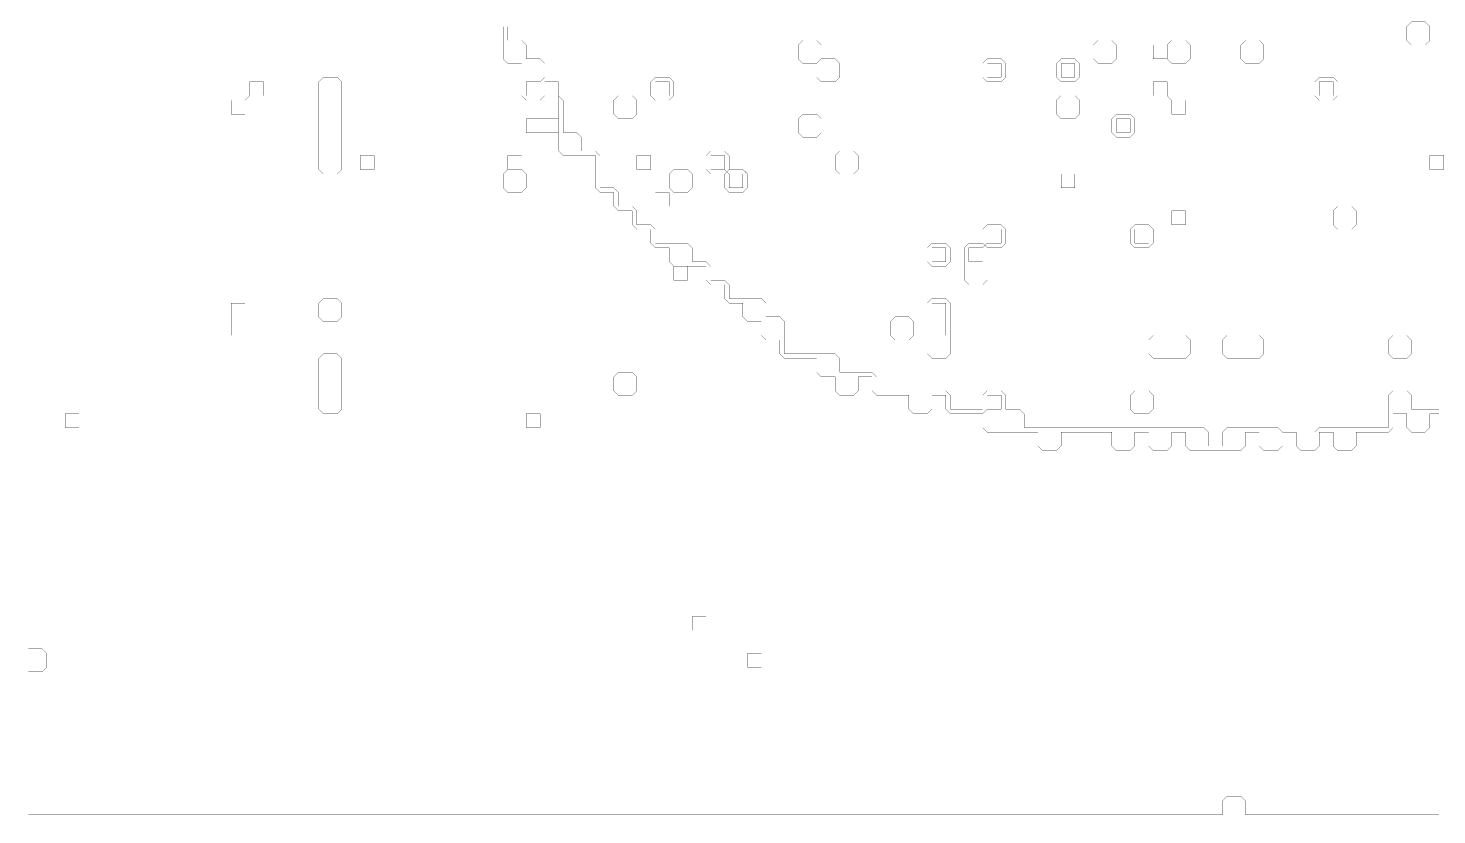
# Model space of a CAD drawing. Header units: metres. Extents: x 0 to 4990, y -4990 to 0.
# Drawn here: x 0 to 2983, y -4990 to -3324 of the extents above; entities that cross this region are included whole.
import ezdxf

# ---------------------------------------------------------------- set-up
doc = ezdxf.new("R2010")
doc.units = ezdxf.units.M
for name, color, linetype in [('conductor', 1, 'Continuous'), ('dielectric', 8, 'Continuous'), ('substrate', 5, 'Continuous')]:
    doc.layers.add(name, color=color, linetype=linetype)

msp = doc.modelspace()

# ---------------------------------------------------------------- linework, layer by layer
at = {"layer": 'conductor', "const_width": 0.5}
for points in [[(2919.921875, -3320.3125), (2929.6875, -3310.546875), (2939.453125, -3310.546875), (2949.21875, -3310.546875), (2958.984375, -3310.546875), (2968.75, -3320.3125), (2968.75, -3330.078125), (2968.75, -3339.84375), (2968.75, -3349.609375), (2958.984375, -3359.375), (2949.21875, -3359.375), (2939.453125, -3359.375), (2929.6875, -3359.375), (2919.921875, -3349.609375), (2919.921875, -3339.84375), (2919.921875, -3330.078125)], [(1630.859375, -3359.375), (1640.625, -3349.609375), (1650.390625, -3349.609375), (1660.15625, -3349.609375), (1669.921875, -3349.609375), (1679.6875, -3359.375), (1679.6875, -3369.140625), (1679.6875, -3378.90625), (1679.6875, -3388.671875), (1669.921875, -3398.4375), (1660.15625, -3398.4375), (1650.390625, -3398.4375), (1640.625, -3398.4375), (1630.859375, -3388.671875), (1630.859375, -3378.90625), (1630.859375, -3369.140625)], [(2255.859375, -3359.375), (2265.625, -3349.609375), (2275.390625, -3349.609375), (2285.15625, -3349.609375), (2294.921875, -3349.609375), (2304.6875, -3359.375), (2304.6875, -3369.140625), (2304.6875, -3378.90625), (2304.6875, -3388.671875), (2294.921875, -3398.4375), (2285.15625, -3398.4375), (2275.390625, -3398.4375), (2265.625, -3398.4375), (2255.859375, -3388.671875), (2255.859375, -3378.90625), (2255.859375, -3369.140625)], [(2412.109375, -3359.375), (2421.875, -3349.609375), (2431.640625, -3349.609375), (2441.40625, -3349.609375), (2451.171875, -3349.609375), (2460.9375, -3359.375), (2460.9375, -3369.140625), (2460.9375, -3378.90625), (2460.9375, -3388.671875), (2451.171875, -3398.4375), (2441.40625, -3398.4375), (2431.640625, -3398.4375), (2421.875, -3398.4375), (2412.109375, -3388.671875), (2412.109375, -3378.90625), (2412.109375, -3369.140625)], [(2568.359375, -3359.375), (2578.125, -3349.609375), (2587.890625, -3349.609375), (2597.65625, -3349.609375), (2607.421875, -3349.609375), (2617.1875, -3359.375), (2617.1875, -3369.140625), (2617.1875, -3378.90625), (2617.1875, -3388.671875), (2607.421875, -3398.4375), (2597.65625, -3398.4375), (2587.890625, -3398.4375), (2578.125, -3398.4375), (2568.359375, -3388.671875), (2568.359375, -3378.90625), (2568.359375, -3369.140625)], [(1669.921875, -3398.4375), (1679.6875, -3388.671875), (1689.453125, -3388.671875), (1699.21875, -3388.671875), (1708.984375, -3388.671875), (1718.75, -3398.4375), (1718.75, -3408.203125), (1718.75, -3417.96875), (1718.75, -3427.734375), (1708.984375, -3437.5), (1699.21875, -3437.5), (1689.453125, -3437.5), (1679.6875, -3437.5), (1669.921875, -3427.734375), (1669.921875, -3417.96875), (1669.921875, -3408.203125)], [(2021.484375, -3398.4375), (2031.25, -3388.671875), (2041.015625, -3388.671875), (2050.78125, -3388.671875), (2060.546875, -3388.671875), (2070.3125, -3398.4375), (2070.3125, -3408.203125), (2070.3125, -3417.96875), (2070.3125, -3427.734375), (2060.546875, -3437.5), (2050.78125, -3437.5), (2041.015625, -3437.5), (2031.25, -3437.5), (2021.484375, -3427.734375), (2021.484375, -3417.96875), (2021.484375, -3408.203125)], [(2177.734375, -3398.4375), (2187.5, -3388.671875), (2197.265625, -3388.671875), (2207.03125, -3388.671875), (2216.796875, -3388.671875), (2226.5625, -3398.4375), (2226.5625, -3408.203125), (2226.5625, -3417.96875), (2226.5625, -3427.734375), (2216.796875, -3437.5), (2207.03125, -3437.5), (2197.265625, -3437.5), (2187.5, -3437.5), (2177.734375, -3427.734375), (2177.734375, -3417.96875), (2177.734375, -3408.203125)], [(1318.359375, -3437.5), (1328.125, -3427.734375), (1337.890625, -3427.734375), (1347.65625, -3427.734375), (1357.421875, -3427.734375), (1367.1875, -3437.5), (1367.1875, -3447.265625), (1367.1875, -3457.03125), (1367.1875, -3466.796875), (1357.421875, -3476.5625), (1347.65625, -3476.5625), (1337.890625, -3476.5625), (1328.125, -3476.5625), (1318.359375, -3466.796875), (1318.359375, -3457.03125), (1318.359375, -3447.265625)], [(2724.609375, -3437.5), (2734.375, -3427.734375), (2744.140625, -3427.734375), (2753.90625, -3427.734375), (2763.671875, -3427.734375), (2773.4375, -3437.5), (2773.4375, -3447.265625), (2773.4375, -3457.03125), (2773.4375, -3466.796875), (2763.671875, -3476.5625), (2753.90625, -3476.5625), (2744.140625, -3476.5625), (2734.375, -3476.5625), (2724.609375, -3466.796875), (2724.609375, -3457.03125), (2724.609375, -3447.265625)], [(1240.234375, -3476.5625), (1250, -3466.796875), (1259.765625, -3466.796875), (1269.53125, -3466.796875), (1279.296875, -3466.796875), (1289.0625, -3476.5625), (1289.0625, -3486.328125), (1289.0625, -3496.09375), (1289.0625, -3505.859375), (1279.296875, -3515.625), (1269.53125, -3515.625), (1259.765625, -3515.625), (1250, -3515.625), (1240.234375, -3505.859375), (1240.234375, -3496.09375), (1240.234375, -3486.328125)], [(2177.734375, -3476.5625), (2187.5, -3466.796875), (2197.265625, -3466.796875), (2207.03125, -3466.796875), (2216.796875, -3466.796875), (2226.5625, -3476.5625), (2226.5625, -3486.328125), (2226.5625, -3496.09375), (2226.5625, -3505.859375), (2216.796875, -3515.625), (2207.03125, -3515.625), (2197.265625, -3515.625), (2187.5, -3515.625), (2177.734375, -3505.859375), (2177.734375, -3496.09375), (2177.734375, -3486.328125)], [(1630.859375, -3515.625), (1640.625, -3505.859375), (1650.390625, -3505.859375), (1660.15625, -3505.859375), (1669.921875, -3505.859375), (1679.6875, -3515.625), (1679.6875, -3525.390625), (1679.6875, -3535.15625), (1679.6875, -3544.921875), (1669.921875, -3554.6875), (1660.15625, -3554.6875), (1650.390625, -3554.6875), (1640.625, -3554.6875), (1630.859375, -3544.921875), (1630.859375, -3535.15625), (1630.859375, -3525.390625)], [(2294.921875, -3515.625), (2304.6875, -3505.859375), (2314.453125, -3505.859375), (2324.21875, -3505.859375), (2333.984375, -3505.859375), (2343.75, -3515.625), (2343.75, -3525.390625), (2343.75, -3535.15625), (2343.75, -3544.921875), (2333.984375, -3554.6875), (2324.21875, -3554.6875), (2314.453125, -3554.6875), (2304.6875, -3554.6875), (2294.921875, -3544.921875), (2294.921875, -3535.15625), (2294.921875, -3525.390625)], [(1435.546875, -3593.75), (1445.3125, -3583.984375), (1455.078125, -3583.984375), (1464.84375, -3583.984375), (1474.609375, -3583.984375), (1484.375, -3593.75), (1484.375, -3603.515625), (1484.375, -3613.28125), (1484.375, -3623.046875), (1474.609375, -3632.8125), (1464.84375, -3632.8125), (1455.078125, -3632.8125), (1445.3125, -3632.8125), (1435.546875, -3623.046875), (1435.546875, -3613.28125), (1435.546875, -3603.515625)], [(1708.984375, -3593.75), (1718.75, -3583.984375), (1728.515625, -3583.984375), (1738.28125, -3583.984375), (1748.046875, -3583.984375), (1757.8125, -3593.75), (1757.8125, -3603.515625), (1757.8125, -3613.28125), (1757.8125, -3623.046875), (1748.046875, -3632.8125), (1738.28125, -3632.8125), (1728.515625, -3632.8125), (1718.75, -3632.8125), (1708.984375, -3623.046875), (1708.984375, -3613.28125), (1708.984375, -3603.515625)], [(1357.421875, -3632.8125), (1367.1875, -3623.046875), (1376.953125, -3623.046875), (1386.71875, -3623.046875), (1396.484375, -3623.046875), (1406.25, -3632.8125), (1406.25, -3642.578125), (1406.25, -3652.34375), (1406.25, -3662.109375), (1396.484375, -3671.875), (1386.71875, -3671.875), (1376.953125, -3671.875), (1367.1875, -3671.875), (1357.421875, -3662.109375), (1357.421875, -3652.34375), (1357.421875, -3642.578125)], [(1474.609375, -3632.8125), (1484.375, -3623.046875), (1494.140625, -3623.046875), (1503.90625, -3623.046875), (1513.671875, -3623.046875), (1523.4375, -3632.8125), (1523.4375, -3642.578125), (1523.4375, -3652.34375), (1523.4375, -3662.109375), (1513.671875, -3671.875), (1503.90625, -3671.875), (1494.140625, -3671.875), (1484.375, -3671.875), (1474.609375, -3662.109375), (1474.609375, -3652.34375), (1474.609375, -3642.578125)], [(2763.671875, -3710.9375), (2773.4375, -3701.171875), (2783.203125, -3701.171875), (2792.96875, -3701.171875), (2802.734375, -3701.171875), (2812.5, -3710.9375), (2812.5, -3720.703125), (2812.5, -3730.46875), (2812.5, -3740.234375), (2802.734375, -3750), (2792.96875, -3750), (2783.203125, -3750), (2773.4375, -3750), (2763.671875, -3740.234375), (2763.671875, -3730.46875), (2763.671875, -3720.703125)], [(2021.484375, -3750), (2031.25, -3740.234375), (2041.015625, -3740.234375), (2050.78125, -3740.234375), (2060.546875, -3740.234375), (2070.3125, -3750), (2070.3125, -3759.765625), (2070.3125, -3769.53125), (2070.3125, -3779.296875), (2060.546875, -3789.0625), (2050.78125, -3789.0625), (2041.015625, -3789.0625), (2031.25, -3789.0625), (2021.484375, -3779.296875), (2021.484375, -3769.53125), (2021.484375, -3759.765625)], [(2333.984375, -3750), (2343.75, -3740.234375), (2353.515625, -3740.234375), (2363.28125, -3740.234375), (2373.046875, -3740.234375), (2382.8125, -3750), (2382.8125, -3759.765625), (2382.8125, -3769.53125), (2382.8125, -3779.296875), (2373.046875, -3789.0625), (2363.28125, -3789.0625), (2353.515625, -3789.0625), (2343.75, -3789.0625), (2333.984375, -3779.296875), (2333.984375, -3769.53125), (2333.984375, -3759.765625)], [(1904.296875, -3789.0625), (1914.0625, -3779.296875), (1923.828125, -3779.296875), (1933.59375, -3779.296875), (1943.359375, -3779.296875), (1953.125, -3789.0625), (1953.125, -3798.828125), (1953.125, -3808.59375), (1953.125, -3818.359375), (1943.359375, -3828.125), (1933.59375, -3828.125), (1923.828125, -3828.125), (1914.0625, -3828.125), (1904.296875, -3818.359375), (1904.296875, -3808.59375), (1904.296875, -3798.828125)], [(1982.421875, -3789.0625), (1992.1875, -3779.296875), (2001.953125, -3779.296875), (2011.71875, -3779.296875), (2021.484375, -3779.296875), (2031.25, -3789.0625), (2031.25, -3798.828125), (2031.25, -3808.59375), (2031.25, -3818.359375), (2031.25, -3828.125), (2031.25, -3837.890625), (2031.25, -3847.65625), (2031.25, -3857.421875), (2021.484375, -3867.1875), (2011.71875, -3867.1875), (2001.953125, -3867.1875), (1992.1875, -3867.1875), (1982.421875, -3857.421875), (1982.421875, -3847.65625), (1982.421875, -3837.890625), (1982.421875, -3828.125), (1982.421875, -3818.359375), (1982.421875, -3808.59375), (1982.421875, -3798.828125)], [(1904.296875, -3906.25), (1914.0625, -3896.484375), (1923.828125, -3896.484375), (1933.59375, -3896.484375), (1943.359375, -3896.484375), (1953.125, -3906.25), (1953.125, -3916.015625), (1953.125, -3925.78125), (1953.125, -3935.546875), (1953.125, -3945.3125), (1953.125, -3955.078125), (1953.125, -3964.84375), (1953.125, -3974.609375), (1953.125, -3984.375), (1953.125, -3994.140625), (1953.125, -4003.90625), (1953.125, -4013.671875), (1943.359375, -4023.4375), (1933.59375, -4023.4375), (1923.828125, -4023.4375), (1914.0625, -4023.4375), (1904.296875, -4013.671875), (1904.296875, -4003.90625), (1904.296875, -3994.140625), (1904.296875, -3984.375), (1904.296875, -3974.609375), (1904.296875, -3964.84375), (1904.296875, -3955.078125), (1904.296875, -3945.3125), (1904.296875, -3935.546875), (1904.296875, -3925.78125), (1904.296875, -3916.015625)], [(1826.171875, -3945.3125), (1835.9375, -3935.546875), (1845.703125, -3935.546875), (1855.46875, -3935.546875), (1865.234375, -3935.546875), (1875, -3945.3125), (1875, -3955.078125), (1875, -3964.84375), (1875, -3974.609375), (1865.234375, -3984.375), (1855.46875, -3984.375), (1845.703125, -3984.375), (1835.9375, -3984.375), (1826.171875, -3974.609375), (1826.171875, -3964.84375), (1826.171875, -3955.078125)], [(2373.046875, -3984.375), (2382.8125, -3974.609375), (2392.578125, -3974.609375), (2402.34375, -3974.609375), (2412.109375, -3974.609375), (2421.875, -3974.609375), (2431.640625, -3974.609375), (2441.40625, -3974.609375), (2451.171875, -3974.609375), (2460.9375, -3984.375), (2460.9375, -3994.140625), (2460.9375, -4003.90625), (2460.9375, -4013.671875), (2451.171875, -4023.4375), (2441.40625, -4023.4375), (2431.640625, -4023.4375), (2421.875, -4023.4375), (2412.109375, -4023.4375), (2402.34375, -4023.4375), (2392.578125, -4023.4375), (2382.8125, -4023.4375), (2373.046875, -4013.671875), (2373.046875, -4003.90625), (2373.046875, -3994.140625)], [(2529.296875, -3984.375), (2539.0625, -3974.609375), (2548.828125, -3974.609375), (2558.59375, -3974.609375), (2568.359375, -3974.609375), (2578.125, -3974.609375), (2587.890625, -3974.609375), (2597.65625, -3974.609375), (2607.421875, -3974.609375), (2617.1875, -3984.375), (2617.1875, -3994.140625), (2617.1875, -4003.90625), (2617.1875, -4013.671875), (2607.421875, -4023.4375), (2597.65625, -4023.4375), (2587.890625, -4023.4375), (2578.125, -4023.4375), (2568.359375, -4023.4375), (2558.59375, -4023.4375), (2548.828125, -4023.4375), (2539.0625, -4023.4375), (2529.296875, -4013.671875), (2529.296875, -4003.90625), (2529.296875, -3994.140625)], [(2880.859375, -3984.375), (2890.625, -3974.609375), (2900.390625, -3974.609375), (2910.15625, -3974.609375), (2919.921875, -3974.609375), (2929.6875, -3984.375), (2929.6875, -3994.140625), (2929.6875, -4003.90625), (2929.6875, -4013.671875), (2919.921875, -4023.4375), (2910.15625, -4023.4375), (2900.390625, -4023.4375), (2890.625, -4023.4375), (2880.859375, -4013.671875), (2880.859375, -4003.90625), (2880.859375, -3994.140625)], [(2333.984375, -4101.5625), (2343.75, -4091.796875), (2353.515625, -4091.796875), (2363.28125, -4091.796875), (2373.046875, -4091.796875), (2382.8125, -4101.5625), (2382.8125, -4111.328125), (2382.8125, -4121.09375), (2382.8125, -4130.859375), (2373.046875, -4140.625), (2363.28125, -4140.625), (2353.515625, -4140.625), (2343.75, -4140.625), (2333.984375, -4130.859375), (2333.984375, -4121.09375), (2333.984375, -4111.328125)]]:
    msp.add_lwpolyline(points, close=True, dxfattribs=at)
msp.add_lwpolyline([(1015.625, -3320.3125), (1015.625, -3330.078125), (1015.625, -3339.84375), (1015.625, -3349.609375), (1025.390625, -3349.609375), (1035.15625, -3349.609375), (1044.921875, -3349.609375), (1054.6875, -3359.375), (1054.6875, -3369.140625), (1054.6875, -3378.90625), (1054.6875, -3388.671875), (1064.453125, -3388.671875), (1074.21875, -3388.671875), (1083.984375, -3388.671875), (1093.75, -3398.4375), (1093.75, -3408.203125), (1093.75, -3417.96875), (1093.75, -3427.734375), (1083.984375, -3437.5), (1074.21875, -3437.5), (1064.453125, -3437.5), (1054.6875, -3437.5), (1054.6875, -3447.265625), (1054.6875, -3457.03125), (1054.6875, -3466.796875), (1064.453125, -3466.796875), (1074.21875, -3466.796875), (1083.984375, -3466.796875), (1093.75, -3466.796875), (1103.515625, -3466.796875), (1113.28125, -3466.796875), (1123.046875, -3466.796875), (1132.8125, -3476.5625), (1132.8125, -3486.328125), (1132.8125, -3496.09375), (1132.8125, -3505.859375), (1132.8125, -3515.625), (1132.8125, -3525.390625), (1132.8125, -3535.15625), (1132.8125, -3544.921875), (1142.578125, -3544.921875), (1152.34375, -3544.921875), (1162.109375, -3544.921875), (1171.875, -3554.6875), (1171.875, -3564.453125), (1171.875, -3574.21875), (1171.875, -3583.984375), (1181.640625, -3583.984375), (1191.40625, -3583.984375), (1201.171875, -3583.984375), (1210.9375, -3593.75), (1210.9375, -3603.515625), (1210.9375, -3613.28125), (1210.9375, -3623.046875), (1210.9375, -3632.8125), (1210.9375, -3642.578125), (1210.9375, -3652.34375), (1210.9375, -3662.109375), (1220.703125, -3662.109375), (1230.46875, -3662.109375), (1240.234375, -3662.109375), (1250, -3671.875), (1250, -3681.640625), (1250, -3691.40625), (1250, -3701.171875), (1259.765625, -3701.171875), (1269.53125, -3701.171875), (1279.296875, -3701.171875), (1289.0625, -3710.9375), (1289.0625, -3720.703125), (1289.0625, -3730.46875), (1289.0625, -3740.234375), (1298.828125, -3740.234375), (1308.59375, -3740.234375), (1318.359375, -3740.234375), (1328.125, -3750), (1328.125, -3759.765625), (1328.125, -3769.53125), (1328.125, -3779.296875), (1337.890625, -3779.296875), (1347.65625, -3779.296875), (1357.421875, -3779.296875), (1367.1875, -3779.296875), (1376.953125, -3779.296875), (1386.71875, -3779.296875), (1396.484375, -3779.296875), (1406.25, -3789.0625), (1406.25, -3798.828125), (1406.25, -3808.59375), (1406.25, -3818.359375), (1416.015625, -3818.359375), (1425.78125, -3818.359375), (1435.546875, -3818.359375), (1445.3125, -3828.125), (1445.3125, -3837.890625), (1445.3125, -3847.65625), (1445.3125, -3857.421875), (1455.078125, -3857.421875), (1464.84375, -3857.421875), (1474.609375, -3857.421875), (1484.375, -3867.1875), (1484.375, -3876.953125), (1484.375, -3886.71875), (1484.375, -3896.484375), (1494.140625, -3896.484375), (1503.90625, -3896.484375), (1513.671875, -3896.484375), (1523.4375, -3896.484375), (1533.203125, -3896.484375), (1542.96875, -3896.484375), (1552.734375, -3896.484375), (1562.5, -3906.25), (1562.5, -3916.015625), (1562.5, -3925.78125), (1562.5, -3935.546875), (1572.265625, -3935.546875), (1582.03125, -3935.546875), (1591.796875, -3935.546875), (1601.5625, -3945.3125), (1601.5625, -3955.078125), (1601.5625, -3964.84375), (1601.5625, -3974.609375), (1601.5625, -3984.375), (1601.5625, -3994.140625), (1601.5625, -4003.90625), (1601.5625, -4013.671875), (1611.328125, -4013.671875), (1621.09375, -4013.671875), (1630.859375, -4013.671875), (1640.625, -4013.671875), (1650.390625, -4013.671875), (1660.15625, -4013.671875), (1669.921875, -4013.671875), (1679.6875, -4013.671875), (1689.453125, -4013.671875), (1699.21875, -4013.671875), (1708.984375, -4013.671875), (1718.75, -4023.4375), (1718.75, -4033.203125), (1718.75, -4042.96875), (1718.75, -4052.734375), (1728.515625, -4052.734375), (1738.28125, -4052.734375), (1748.046875, -4052.734375), (1757.8125, -4052.734375), (1767.578125, -4052.734375), (1777.34375, -4052.734375), (1787.109375, -4052.734375), (1796.875, -4062.5), (1796.875, -4072.265625), (1796.875, -4082.03125), (1796.875, -4091.796875), (1806.640625, -4091.796875), (1816.40625, -4091.796875), (1826.171875, -4091.796875), (1835.9375, -4091.796875), (1845.703125, -4091.796875), (1855.46875, -4091.796875), (1865.234375, -4091.796875), (1875, -4091.796875), (1884.765625, -4091.796875), (1894.53125, -4091.796875), (1904.296875, -4091.796875), (1914.0625, -4091.796875), (1923.828125, -4091.796875), (1933.59375, -4091.796875), (1943.359375, -4091.796875), (1953.125, -4101.5625), (1953.125, -4111.328125), (1953.125, -4121.09375), (1953.125, -4130.859375), (1962.890625, -4130.859375), (1972.65625, -4130.859375), (1982.421875, -4130.859375), (1992.1875, -4130.859375), (2001.953125, -4130.859375), (2011.71875, -4130.859375), (2021.484375, -4130.859375), (2021.484375, -4121.09375), (2021.484375, -4111.328125), (2021.484375, -4101.5625), (2031.25, -4091.796875), (2041.015625, -4091.796875), (2050.78125, -4091.796875), (2060.546875, -4091.796875), (2070.3125, -4101.5625), (2070.3125, -4111.328125), (2070.3125, -4121.09375), (2070.3125, -4130.859375), (2080.078125, -4130.859375), (2089.84375, -4130.859375), (2099.609375, -4130.859375), (2109.375, -4140.625), (2109.375, -4150.390625), (2109.375, -4160.15625), (2109.375, -4169.921875), (2119.140625, -4169.921875), (2128.90625, -4169.921875), (2138.671875, -4169.921875), (2148.4375, -4169.921875), (2158.203125, -4169.921875), (2167.96875, -4169.921875), (2177.734375, -4169.921875), (2187.5, -4169.921875), (2197.265625, -4169.921875), (2207.03125, -4169.921875), (2216.796875, -4169.921875), (2226.5625, -4169.921875), (2236.328125, -4169.921875), (2246.09375, -4169.921875), (2255.859375, -4169.921875), (2265.625, -4169.921875), (2275.390625, -4169.921875), (2285.15625, -4169.921875), (2294.921875, -4169.921875), (2304.6875, -4169.921875), (2314.453125, -4169.921875), (2324.21875, -4169.921875), (2333.984375, -4169.921875), (2343.75, -4169.921875), (2353.515625, -4169.921875), (2363.28125, -4169.921875), (2373.046875, -4169.921875), (2382.8125, -4169.921875), (2392.578125, -4169.921875), (2402.34375, -4169.921875), (2412.109375, -4169.921875), (2421.875, -4169.921875), (2431.640625, -4169.921875), (2441.40625, -4169.921875), (2451.171875, -4169.921875), (2460.9375, -4169.921875), (2470.703125, -4169.921875), (2480.46875, -4169.921875), (2490.234375, -4169.921875), (2500, -4179.6875), (2500, -4189.453125), (2500, -4199.21875), (2500, -4208.984375), (2509.765625, -4208.984375), (2519.53125, -4208.984375), (2529.296875, -4208.984375), (2529.296875, -4199.21875), (2529.296875, -4189.453125), (2529.296875, -4179.6875), (2539.0625, -4169.921875), (2548.828125, -4169.921875), (2558.59375, -4169.921875), (2568.359375, -4169.921875), (2578.125, -4169.921875), (2587.890625, -4169.921875), (2597.65625, -4169.921875), (2607.421875, -4169.921875), (2617.1875, -4169.921875), (2626.953125, -4169.921875), (2636.71875, -4169.921875), (2646.484375, -4169.921875), (2656.25, -4179.6875), (2656.25, -4189.453125), (2656.25, -4199.21875), (2656.25, -4208.984375), (2666.015625, -4208.984375), (2675.78125, -4208.984375), (2685.546875, -4208.984375), (2695.3125, -4208.984375), (2705.078125, -4208.984375), (2714.84375, -4208.984375), (2724.609375, -4208.984375), (2724.609375, -4199.21875), (2724.609375, -4189.453125), (2724.609375, -4179.6875), (2734.375, -4169.921875), (2744.140625, -4169.921875), (2753.90625, -4169.921875), (2763.671875, -4169.921875), (2773.4375, -4169.921875), (2783.203125, -4169.921875), (2792.96875, -4169.921875), (2802.734375, -4169.921875), (2812.5, -4169.921875), (2822.265625, -4169.921875), (2832.03125, -4169.921875), (2841.796875, -4169.921875), (2851.5625, -4169.921875), (2861.328125, -4169.921875), (2871.09375, -4169.921875), (2880.859375, -4169.921875), (2880.859375, -4160.15625), (2880.859375, -4150.390625), (2880.859375, -4140.625), (2880.859375, -4130.859375), (2880.859375, -4121.09375), (2880.859375, -4111.328125), (2880.859375, -4101.5625), (2890.625, -4091.796875), (2900.390625, -4091.796875), (2910.15625, -4091.796875), (2919.921875, -4091.796875), (2929.6875, -4101.5625), (2929.6875, -4111.328125), (2929.6875, -4121.09375), (2929.6875, -4130.859375), (2939.453125, -4130.859375), (2949.21875, -4130.859375), (2958.984375, -4130.859375), (2968.75, -4130.859375), (2978.515625, -4130.859375), (2988.28125, -4130.859375)], dxfattribs=at)
at = {"layer": 'dielectric', "const_width": 0.5}
for points in [[(468.75, -3437.5), (468.75, -3447.265625), (468.75, -3457.03125), (468.75, -3466.796875), (458.984375, -3476.5625), (449.21875, -3476.5625), (439.453125, -3476.5625), (429.6875, -3476.5625), (429.6875, -3486.328125), (429.6875, -3496.09375), (429.6875, -3505.859375), (439.453125, -3505.859375), (449.21875, -3505.859375), (458.984375, -3505.859375), (458.984375, -3496.09375), (458.984375, -3486.328125), (458.984375, -3476.5625), (468.75, -3466.796875), (478.515625, -3466.796875), (488.28125, -3466.796875), (498.046875, -3466.796875), (498.046875, -3457.03125), (498.046875, -3447.265625), (498.046875, -3437.5), (488.28125, -3437.5), (478.515625, -3437.5)], [(1054.6875, -3515.625), (1054.6875, -3525.390625), (1054.6875, -3535.15625), (1054.6875, -3544.921875), (1064.453125, -3544.921875), (1074.21875, -3544.921875), (1083.984375, -3544.921875), (1093.75, -3544.921875), (1103.515625, -3544.921875), (1113.28125, -3544.921875), (1123.046875, -3544.921875), (1123.046875, -3535.15625), (1123.046875, -3525.390625), (1123.046875, -3515.625), (1113.28125, -3515.625), (1103.515625, -3515.625), (1093.75, -3515.625), (1083.984375, -3515.625), (1074.21875, -3515.625), (1064.453125, -3515.625)], [(703.125, -3593.75), (703.125, -3603.515625), (703.125, -3613.28125), (703.125, -3623.046875), (712.890625, -3623.046875), (722.65625, -3623.046875), (732.421875, -3623.046875), (732.421875, -3613.28125), (732.421875, -3603.515625), (732.421875, -3593.75), (722.65625, -3593.75), (712.890625, -3593.75)], [(1015.625, -3593.75), (1015.625, -3603.515625), (1015.625, -3613.28125), (1015.625, -3623.046875), (1025.390625, -3623.046875), (1035.15625, -3623.046875), (1044.921875, -3623.046875), (1044.921875, -3613.28125), (1044.921875, -3603.515625), (1044.921875, -3593.75), (1035.15625, -3593.75), (1025.390625, -3593.75)], [(1210.9375, -3671.875), (1210.9375, -3681.640625), (1210.9375, -3691.40625), (1210.9375, -3701.171875), (1220.703125, -3701.171875), (1230.46875, -3701.171875), (1240.234375, -3701.171875), (1240.234375, -3691.40625), (1240.234375, -3681.640625), (1240.234375, -3671.875), (1230.46875, -3671.875), (1220.703125, -3671.875)], [(1367.1875, -3828.125), (1367.1875, -3837.890625), (1367.1875, -3847.65625), (1367.1875, -3857.421875), (1376.953125, -3857.421875), (1386.71875, -3857.421875), (1396.484375, -3857.421875), (1396.484375, -3847.65625), (1396.484375, -3837.890625), (1396.484375, -3828.125), (1386.71875, -3828.125), (1376.953125, -3828.125)], [(429.6875, -3906.25), (429.6875, -3916.015625), (429.6875, -3925.78125), (429.6875, -3935.546875), (429.6875, -3945.3125), (429.6875, -3955.078125), (429.6875, -3964.84375), (429.6875, -3974.609375), (439.453125, -3974.609375), (449.21875, -3974.609375), (458.984375, -3974.609375), (458.984375, -3964.84375), (458.984375, -3955.078125), (458.984375, -3945.3125), (458.984375, -3935.546875), (458.984375, -3925.78125), (458.984375, -3916.015625), (458.984375, -3906.25), (449.21875, -3906.25), (439.453125, -3906.25)], [(78.125, -4140.625), (78.125, -4150.390625), (78.125, -4160.15625), (78.125, -4169.921875), (87.890625, -4169.921875), (97.65625, -4169.921875), (107.421875, -4169.921875), (107.421875, -4160.15625), (107.421875, -4150.390625), (107.421875, -4140.625), (97.65625, -4140.625), (87.890625, -4140.625)], [(1054.6875, -4140.625), (1054.6875, -4150.390625), (1054.6875, -4160.15625), (1054.6875, -4169.921875), (1064.453125, -4169.921875), (1074.21875, -4169.921875), (1083.984375, -4169.921875), (1083.984375, -4160.15625), (1083.984375, -4150.390625), (1083.984375, -4140.625), (1074.21875, -4140.625), (1064.453125, -4140.625)], [(1406.25, -4570.3125), (1406.25, -4580.078125), (1406.25, -4589.84375), (1406.25, -4599.609375), (1416.015625, -4599.609375), (1425.78125, -4599.609375), (1435.546875, -4599.609375), (1435.546875, -4589.84375), (1435.546875, -4580.078125), (1435.546875, -4570.3125), (1425.78125, -4570.3125), (1416.015625, -4570.3125)], [(1523.4375, -4648.4375), (1523.4375, -4658.203125), (1523.4375, -4667.96875), (1523.4375, -4677.734375), (1533.203125, -4677.734375), (1542.96875, -4677.734375), (1552.734375, -4677.734375), (1552.734375, -4667.96875), (1552.734375, -4658.203125), (1552.734375, -4648.4375), (1542.96875, -4648.4375), (1533.203125, -4648.4375)]]:
    msp.add_lwpolyline(points, close=True, dxfattribs=at)
at = {"layer": 'substrate', "const_width": 0.5}
for points in [[(0, -3320.3125), (0, -3330.078125), (0, -3339.84375), (0, -3349.609375), (0, -3359.375), (0, -3369.140625), (0, -3378.90625), (0, -3388.671875), (0, -3398.4375), (0, -3408.203125), (0, -3417.96875), (0, -3427.734375), (0, -3437.5), (0, -3447.265625), (0, -3457.03125), (0, -3466.796875), (0, -3476.5625), (0, -3486.328125), (0, -3496.09375), (0, -3505.859375), (0, -3515.625), (0, -3525.390625), (0, -3535.15625), (0, -3544.921875), (0, -3554.6875), (0, -3564.453125), (0, -3574.21875), (0, -3583.984375), (0, -3593.75), (0, -3603.515625), (0, -3613.28125), (0, -3623.046875), (0, -3632.8125), (0, -3642.578125), (0, -3652.34375), (0, -3662.109375), (0, -3671.875), (0, -3681.640625), (0, -3691.40625), (0, -3701.171875), (0, -3710.9375), (0, -3720.703125), (0, -3730.46875), (0, -3740.234375), (0, -3750), (0, -3759.765625), (0, -3769.53125), (0, -3779.296875), (0, -3789.0625), (0, -3798.828125), (0, -3808.59375), (0, -3818.359375), (0, -3828.125), (0, -3837.890625), (0, -3847.65625), (0, -3857.421875), (0, -3867.1875), (0, -3876.953125), (0, -3886.71875), (0, -3896.484375), (0, -3906.25), (0, -3916.015625), (0, -3925.78125), (0, -3935.546875), (0, -3945.3125), (0, -3955.078125), (0, -3964.84375), (0, -3974.609375), (0, -3984.375), (0, -3994.140625), (0, -4003.90625), (0, -4013.671875), (0, -4023.4375), (0, -4033.203125), (0, -4042.96875), (0, -4052.734375), (0, -4062.5), (0, -4072.265625), (0, -4082.03125), (0, -4091.796875), (0, -4101.5625), (0, -4111.328125), (0, -4121.09375), (0, -4130.859375), (0, -4140.625), (0, -4150.390625), (0, -4160.15625), (0, -4169.921875), (0, -4179.6875), (0, -4189.453125), (0, -4199.21875), (0, -4208.984375), (0, -4218.75), (0, -4228.515625), (0, -4238.28125), (0, -4248.046875), (0, -4257.8125), (0, -4267.578125), (0, -4277.34375), (0, -4287.109375), (0, -4296.875), (0, -4306.640625), (0, -4316.40625), (0, -4326.171875), (0, -4335.9375), (0, -4345.703125), (0, -4355.46875), (0, -4365.234375), (0, -4375), (0, -4384.765625), (0, -4394.53125), (0, -4404.296875), (0, -4414.0625), (0, -4423.828125), (0, -4433.59375), (0, -4443.359375), (0, -4453.125), (0, -4462.890625), (0, -4472.65625), (0, -4482.421875), (0, -4492.1875), (0, -4501.953125), (0, -4511.71875), (0, -4521.484375), (0, -4531.25), (0, -4541.015625), (0, -4550.78125), (0, -4560.546875), (0, -4570.3125), (0, -4580.078125), (0, -4589.84375), (0, -4599.609375), (0, -4609.375), (0, -4619.140625), (0, -4628.90625), (0, -4638.671875), (9.765625, -4638.671875), (19.53125, -4638.671875), (29.296875, -4638.671875), (39.0625, -4648.4375), (39.0625, -4658.203125), (39.0625, -4667.96875), (39.0625, -4677.734375), (29.296875, -4687.5), (19.53125, -4687.5), (9.765625, -4687.5), (0, -4687.5), (0, -4697.265625), (0, -4707.03125), (0, -4716.796875), (0, -4726.5625), (0, -4736.328125), (0, -4746.09375), (0, -4755.859375), (0, -4765.625), (0, -4775.390625), (0, -4785.15625), (0, -4794.921875), (0, -4804.6875), (0, -4814.453125), (0, -4824.21875), (0, -4833.984375), (0, -4843.75), (0, -4853.515625), (0, -4863.28125), (0, -4873.046875), (0, -4882.8125), (0, -4892.578125), (0, -4902.34375), (0, -4912.109375), (0, -4921.875), (0, -4931.640625), (0, -4941.40625), (0, -4951.171875), (0, -4960.9375), (0, -4970.703125), (0, -4980.46875), (0, -4990.234375), (9.765625, -4990.234375), (19.53125, -4990.234375), (29.296875, -4990.234375), (39.0625, -4990.234375), (48.828125, -4990.234375), (58.59375, -4990.234375), (68.359375, -4990.234375), (78.125, -4990.234375), (87.890625, -4990.234375), (97.65625, -4990.234375), (107.421875, -4990.234375), (117.1875, -4990.234375), (126.953125, -4990.234375), (136.71875, -4990.234375), (146.484375, -4990.234375), (156.25, -4990.234375), (166.015625, -4990.234375), (175.78125, -4990.234375), (185.546875, -4990.234375), (195.3125, -4990.234375), (205.078125, -4990.234375), (214.84375, -4990.234375), (224.609375, -4990.234375), (234.375, -4990.234375), (244.140625, -4990.234375), (253.90625, -4990.234375), (263.671875, -4990.234375), (273.4375, -4990.234375), (283.203125, -4990.234375), (292.96875, -4990.234375), (302.734375, -4990.234375), (312.5, -4990.234375), (322.265625, -4990.234375), (332.03125, -4990.234375), (341.796875, -4990.234375), (351.5625, -4990.234375), (361.328125, -4990.234375), (371.09375, -4990.234375), (380.859375, -4990.234375), (390.625, -4990.234375), (400.390625, -4990.234375), (410.15625, -4990.234375), (419.921875, -4990.234375), (429.6875, -4990.234375), (439.453125, -4990.234375), (449.21875, -4990.234375), (458.984375, -4990.234375), (468.75, -4990.234375), (478.515625, -4990.234375), (488.28125, -4990.234375), (498.046875, -4990.234375), (507.8125, -4990.234375), (517.578125, -4990.234375), (527.34375, -4990.234375), (537.109375, -4990.234375), (546.875, -4990.234375), (556.640625, -4990.234375), (566.40625, -4990.234375), (576.171875, -4990.234375), (585.9375, -4990.234375), (595.703125, -4990.234375), (605.46875, -4990.234375), (615.234375, -4990.234375), (625, -4990.234375), (634.765625, -4990.234375), (644.53125, -4990.234375), (654.296875, -4990.234375), (664.0625, -4990.234375), (673.828125, -4990.234375), (683.59375, -4990.234375), (693.359375, -4990.234375), (703.125, -4990.234375), (712.890625, -4990.234375), (722.65625, -4990.234375), (732.421875, -4990.234375), (742.1875, -4990.234375), (751.953125, -4990.234375), (761.71875, -4990.234375), (771.484375, -4990.234375), (781.25, -4990.234375), (791.015625, -4990.234375), (800.78125, -4990.234375), (810.546875, -4990.234375), (820.3125, -4990.234375), (830.078125, -4990.234375), (839.84375, -4990.234375), (849.609375, -4990.234375), (859.375, -4990.234375), (869.140625, -4990.234375), (878.90625, -4990.234375), (888.671875, -4990.234375), (898.4375, -4990.234375), (908.203125, -4990.234375), (917.96875, -4990.234375), (927.734375, -4990.234375), (937.5, -4990.234375), (947.265625, -4990.234375), (957.03125, -4990.234375), (966.796875, -4990.234375), (976.5625, -4990.234375), (986.328125, -4990.234375), (996.09375, -4990.234375), (1005.859375, -4990.234375), (1015.625, -4990.234375), (1025.390625, -4990.234375), (1035.15625, -4990.234375), (1044.921875, -4990.234375), (1054.6875, -4990.234375), (1064.453125, -4990.234375), (1074.21875, -4990.234375), (1083.984375, -4990.234375), (1093.75, -4990.234375), (1103.515625, -4990.234375), (1113.28125, -4990.234375), (1123.046875, -4990.234375), (1132.8125, -4990.234375), (1142.578125, -4990.234375), (1152.34375, -4990.234375), (1162.109375, -4990.234375), (1171.875, -4990.234375), (1181.640625, -4990.234375), (1191.40625, -4990.234375), (1201.171875, -4990.234375), (1210.9375, -4990.234375), (1220.703125, -4990.234375), (1230.46875, -4990.234375), (1240.234375, -4990.234375), (1250, -4990.234375), (1259.765625, -4990.234375), (1269.53125, -4990.234375), (1279.296875, -4990.234375), (1289.0625, -4990.234375), (1298.828125, -4990.234375), (1308.59375, -4990.234375), (1318.359375, -4990.234375), (1328.125, -4990.234375), (1337.890625, -4990.234375), (1347.65625, -4990.234375), (1357.421875, -4990.234375), (1367.1875, -4990.234375), (1376.953125, -4990.234375), (1386.71875, -4990.234375), (1396.484375, -4990.234375), (1406.25, -4990.234375), (1416.015625, -4990.234375), (1425.78125, -4990.234375), (1435.546875, -4990.234375), (1445.3125, -4990.234375), (1455.078125, -4990.234375), (1464.84375, -4990.234375), (1474.609375, -4990.234375), (1484.375, -4990.234375), (1494.140625, -4990.234375), (1503.90625, -4990.234375), (1513.671875, -4990.234375), (1523.4375, -4990.234375), (1533.203125, -4990.234375), (1542.96875, -4990.234375), (1552.734375, -4990.234375), (1562.5, -4990.234375), (1572.265625, -4990.234375), (1582.03125, -4990.234375), (1591.796875, -4990.234375), (1601.5625, -4990.234375), (1611.328125, -4990.234375), (1621.09375, -4990.234375), (1630.859375, -4990.234375), (1640.625, -4990.234375), (1650.390625, -4990.234375), (1660.15625, -4990.234375), (1669.921875, -4990.234375), (1679.6875, -4990.234375), (1689.453125, -4990.234375), (1699.21875, -4990.234375), (1708.984375, -4990.234375), (1718.75, -4990.234375), (1728.515625, -4990.234375), (1738.28125, -4990.234375), (1748.046875, -4990.234375), (1757.8125, -4990.234375), (1767.578125, -4990.234375), (1777.34375, -4990.234375), (1787.109375, -4990.234375), (1796.875, -4990.234375), (1806.640625, -4990.234375), (1816.40625, -4990.234375), (1826.171875, -4990.234375), (1835.9375, -4990.234375), (1845.703125, -4990.234375), (1855.46875, -4990.234375), (1865.234375, -4990.234375), (1875, -4990.234375), (1884.765625, -4990.234375), (1894.53125, -4990.234375), (1904.296875, -4990.234375), (1914.0625, -4990.234375), (1923.828125, -4990.234375), (1933.59375, -4990.234375), (1943.359375, -4990.234375), (1953.125, -4990.234375), (1962.890625, -4990.234375), (1972.65625, -4990.234375), (1982.421875, -4990.234375), (1992.1875, -4990.234375), (2001.953125, -4990.234375), (2011.71875, -4990.234375), (2021.484375, -4990.234375), (2031.25, -4990.234375), (2041.015625, -4990.234375), (2050.78125, -4990.234375), (2060.546875, -4990.234375), (2070.3125, -4990.234375), (2080.078125, -4990.234375), (2089.84375, -4990.234375), (2099.609375, -4990.234375), (2109.375, -4990.234375), (2119.140625, -4990.234375), (2128.90625, -4990.234375), (2138.671875, -4990.234375), (2148.4375, -4990.234375), (2158.203125, -4990.234375), (2167.96875, -4990.234375), (2177.734375, -4990.234375), (2187.5, -4990.234375), (2197.265625, -4990.234375), (2207.03125, -4990.234375), (2216.796875, -4990.234375), (2226.5625, -4990.234375), (2236.328125, -4990.234375), (2246.09375, -4990.234375), (2255.859375, -4990.234375), (2265.625, -4990.234375), (2275.390625, -4990.234375), (2285.15625, -4990.234375), (2294.921875, -4990.234375), (2304.6875, -4990.234375), (2314.453125, -4990.234375), (2324.21875, -4990.234375), (2333.984375, -4990.234375), (2343.75, -4990.234375), (2353.515625, -4990.234375), (2363.28125, -4990.234375), (2373.046875, -4990.234375), (2382.8125, -4990.234375), (2392.578125, -4990.234375), (2402.34375, -4990.234375), (2412.109375, -4990.234375), (2421.875, -4990.234375), (2431.640625, -4990.234375), (2441.40625, -4990.234375), (2451.171875, -4990.234375), (2460.9375, -4990.234375), (2470.703125, -4990.234375), (2480.46875, -4990.234375), (2490.234375, -4990.234375), (2500, -4990.234375), (2509.765625, -4990.234375), (2519.53125, -4990.234375), (2529.296875, -4990.234375), (2529.296875, -4980.46875), (2529.296875, -4970.703125), (2529.296875, -4960.9375), (2539.0625, -4951.171875), (2548.828125, -4951.171875), (2558.59375, -4951.171875), (2568.359375, -4951.171875), (2578.125, -4960.9375), (2578.125, -4970.703125), (2578.125, -4980.46875), (2578.125, -4990.234375), (2587.890625, -4990.234375), (2597.65625, -4990.234375), (2607.421875, -4990.234375), (2617.1875, -4990.234375), (2626.953125, -4990.234375), (2636.71875, -4990.234375), (2646.484375, -4990.234375), (2656.25, -4990.234375), (2666.015625, -4990.234375), (2675.78125, -4990.234375), (2685.546875, -4990.234375), (2695.3125, -4990.234375), (2705.078125, -4990.234375), (2714.84375, -4990.234375), (2724.609375, -4990.234375), (2734.375, -4990.234375), (2744.140625, -4990.234375), (2753.90625, -4990.234375), (2763.671875, -4990.234375), (2773.4375, -4990.234375), (2783.203125, -4990.234375), (2792.96875, -4990.234375), (2802.734375, -4990.234375), (2812.5, -4990.234375), (2822.265625, -4990.234375), (2832.03125, -4990.234375), (2841.796875, -4990.234375), (2851.5625, -4990.234375), (2861.328125, -4990.234375), (2871.09375, -4990.234375), (2880.859375, -4990.234375), (2890.625, -4990.234375), (2900.390625, -4990.234375), (2910.15625, -4990.234375), (2919.921875, -4990.234375), (2929.6875, -4990.234375), (2939.453125, -4990.234375), (2949.21875, -4990.234375), (2958.984375, -4990.234375), (2968.75, -4990.234375), (2978.515625, -4990.234375), (2988.28125, -4990.234375)], [(2988.28125, -4140.625), (2978.515625, -4140.625), (2968.75, -4140.625), (2968.75, -4150.390625), (2968.75, -4160.15625), (2968.75, -4169.921875), (2958.984375, -4179.6875), (2949.21875, -4179.6875), (2939.453125, -4179.6875), (2929.6875, -4179.6875), (2919.921875, -4169.921875), (2919.921875, -4160.15625), (2919.921875, -4150.390625), (2919.921875, -4140.625), (2910.15625, -4140.625), (2900.390625, -4140.625), (2890.625, -4140.625), (2890.625, -4150.390625), (2890.625, -4160.15625), (2890.625, -4169.921875), (2880.859375, -4179.6875), (2871.09375, -4179.6875), (2861.328125, -4179.6875), (2851.5625, -4179.6875), (2841.796875, -4179.6875), (2832.03125, -4179.6875), (2822.265625, -4179.6875), (2812.5, -4179.6875), (2812.5, -4189.453125), (2812.5, -4199.21875), (2812.5, -4208.984375), (2802.734375, -4218.75), (2792.96875, -4218.75), (2783.203125, -4218.75), (2773.4375, -4218.75), (2763.671875, -4208.984375), (2763.671875, -4199.21875), (2763.671875, -4189.453125), (2763.671875, -4179.6875), (2753.90625, -4179.6875), (2744.140625, -4179.6875), (2734.375, -4179.6875), (2734.375, -4189.453125), (2734.375, -4199.21875), (2734.375, -4208.984375), (2724.609375, -4218.75), (2714.84375, -4218.75), (2705.078125, -4218.75), (2695.3125, -4218.75), (2685.546875, -4208.984375), (2685.546875, -4199.21875), (2685.546875, -4189.453125), (2685.546875, -4179.6875), (2675.78125, -4179.6875), (2666.015625, -4179.6875), (2656.25, -4179.6875), (2656.25, -4189.453125), (2656.25, -4199.21875), (2656.25, -4208.984375), (2646.484375, -4218.75), (2636.71875, -4218.75), (2626.953125, -4218.75), (2617.1875, -4218.75), (2607.421875, -4208.984375), (2607.421875, -4199.21875), (2607.421875, -4189.453125), (2607.421875, -4179.6875), (2597.65625, -4179.6875), (2587.890625, -4179.6875), (2578.125, -4179.6875), (2578.125, -4189.453125), (2578.125, -4199.21875), (2578.125, -4208.984375), (2568.359375, -4218.75), (2558.59375, -4218.75), (2548.828125, -4218.75), (2539.0625, -4218.75), (2529.296875, -4218.75), (2519.53125, -4218.75), (2509.765625, -4218.75), (2500, -4218.75), (2490.234375, -4218.75), (2480.46875, -4218.75), (2470.703125, -4218.75), (2460.9375, -4218.75), (2451.171875, -4208.984375), (2451.171875, -4199.21875), (2451.171875, -4189.453125), (2451.171875, -4179.6875), (2441.40625, -4179.6875), (2431.640625, -4179.6875), (2421.875, -4179.6875), (2421.875, -4189.453125), (2421.875, -4199.21875), (2421.875, -4208.984375), (2412.109375, -4218.75), (2402.34375, -4218.75), (2392.578125, -4218.75), (2382.8125, -4218.75), (2373.046875, -4208.984375), (2373.046875, -4199.21875), (2373.046875, -4189.453125), (2373.046875, -4179.6875), (2363.28125, -4179.6875), (2353.515625, -4179.6875), (2343.75, -4179.6875), (2343.75, -4189.453125), (2343.75, -4199.21875), (2343.75, -4208.984375), (2333.984375, -4218.75), (2324.21875, -4218.75), (2314.453125, -4218.75), (2304.6875, -4218.75), (2294.921875, -4208.984375), (2294.921875, -4199.21875), (2294.921875, -4189.453125), (2294.921875, -4179.6875), (2285.15625, -4179.6875), (2275.390625, -4179.6875), (2265.625, -4179.6875), (2255.859375, -4179.6875), (2246.09375, -4179.6875), (2236.328125, -4179.6875), (2226.5625, -4179.6875), (2216.796875, -4179.6875), (2207.03125, -4179.6875), (2197.265625, -4179.6875), (2187.5, -4179.6875), (2187.5, -4189.453125), (2187.5, -4199.21875), (2187.5, -4208.984375), (2177.734375, -4218.75), (2167.96875, -4218.75), (2158.203125, -4218.75), (2148.4375, -4218.75), (2138.671875, -4208.984375), (2138.671875, -4199.21875), (2138.671875, -4189.453125), (2138.671875, -4179.6875), (2128.90625, -4179.6875), (2119.140625, -4179.6875), (2109.375, -4179.6875), (2099.609375, -4179.6875), (2089.84375, -4179.6875), (2080.078125, -4179.6875), (2070.3125, -4179.6875), (2060.546875, -4179.6875), (2050.78125, -4179.6875), (2041.015625, -4179.6875), (2031.25, -4179.6875), (2021.484375, -4169.921875), (2021.484375, -4160.15625), (2021.484375, -4150.390625), (2021.484375, -4140.625), (2031.25, -4130.859375), (2041.015625, -4130.859375), (2050.78125, -4130.859375), (2060.546875, -4130.859375), (2060.546875, -4121.09375), (2060.546875, -4111.328125), (2060.546875, -4101.5625), (2050.78125, -4101.5625), (2041.015625, -4101.5625), (2031.25, -4101.5625), (2031.25, -4111.328125), (2031.25, -4121.09375), (2031.25, -4130.859375), (2021.484375, -4140.625), (2011.71875, -4140.625), (2001.953125, -4140.625), (1992.1875, -4140.625), (1982.421875, -4140.625), (1972.65625, -4140.625), (1962.890625, -4140.625), (1953.125, -4140.625), (1943.359375, -4130.859375), (1943.359375, -4121.09375), (1943.359375, -4111.328125), (1943.359375, -4101.5625), (1933.59375, -4101.5625), (1923.828125, -4101.5625), (1914.0625, -4101.5625), (1914.0625, -4111.328125), (1914.0625, -4121.09375), (1914.0625, -4130.859375), (1904.296875, -4140.625), (1894.53125, -4140.625), (1884.765625, -4140.625), (1875, -4140.625), (1865.234375, -4130.859375), (1865.234375, -4121.09375), (1865.234375, -4111.328125), (1865.234375, -4101.5625), (1855.46875, -4101.5625), (1845.703125, -4101.5625), (1835.9375, -4101.5625), (1826.171875, -4101.5625), (1816.40625, -4101.5625), (1806.640625, -4101.5625), (1796.875, -4101.5625), (1787.109375, -4091.796875), (1787.109375, -4082.03125), (1787.109375, -4072.265625), (1787.109375, -4062.5), (1777.34375, -4062.5), (1767.578125, -4062.5), (1757.8125, -4062.5), (1757.8125, -4072.265625), (1757.8125, -4082.03125), (1757.8125, -4091.796875), (1748.046875, -4101.5625), (1738.28125, -4101.5625), (1728.515625, -4101.5625), (1718.75, -4101.5625), (1708.984375, -4091.796875), (1708.984375, -4082.03125), (1708.984375, -4072.265625), (1708.984375, -4062.5), (1699.21875, -4062.5), (1689.453125, -4062.5), (1679.6875, -4062.5), (1669.921875, -4052.734375), (1669.921875, -4042.96875), (1669.921875, -4033.203125), (1669.921875, -4023.4375), (1660.15625, -4023.4375), (1650.390625, -4023.4375), (1640.625, -4023.4375), (1630.859375, -4023.4375), (1621.09375, -4023.4375), (1611.328125, -4023.4375), (1601.5625, -4023.4375), (1591.796875, -4013.671875), (1591.796875, -4003.90625), (1591.796875, -3994.140625), (1591.796875, -3984.375), (1582.03125, -3984.375), (1572.265625, -3984.375), (1562.5, -3984.375), (1552.734375, -3974.609375), (1552.734375, -3964.84375), (1552.734375, -3955.078125), (1552.734375, -3945.3125), (1542.96875, -3945.3125), (1533.203125, -3945.3125), (1523.4375, -3945.3125), (1513.671875, -3935.546875), (1513.671875, -3925.78125), (1513.671875, -3916.015625), (1513.671875, -3906.25), (1503.90625, -3906.25), (1494.140625, -3906.25), (1484.375, -3906.25), (1474.609375, -3896.484375), (1474.609375, -3886.71875), (1474.609375, -3876.953125), (1474.609375, -3867.1875), (1464.84375, -3867.1875), (1455.078125, -3867.1875), (1445.3125, -3867.1875), (1435.546875, -3857.421875), (1435.546875, -3847.65625), (1435.546875, -3837.890625), (1435.546875, -3828.125), (1425.78125, -3828.125), (1416.015625, -3828.125), (1406.25, -3828.125), (1396.484375, -3828.125), (1386.71875, -3828.125), (1376.953125, -3828.125), (1367.1875, -3828.125), (1357.421875, -3818.359375), (1357.421875, -3808.59375), (1357.421875, -3798.828125), (1357.421875, -3789.0625), (1347.65625, -3789.0625), (1337.890625, -3789.0625), (1328.125, -3789.0625), (1318.359375, -3779.296875), (1318.359375, -3769.53125), (1318.359375, -3759.765625), (1318.359375, -3750), (1308.59375, -3750), (1298.828125, -3750), (1289.0625, -3750), (1279.296875, -3740.234375), (1279.296875, -3730.46875), (1279.296875, -3720.703125), (1279.296875, -3710.9375), (1269.53125, -3710.9375), (1259.765625, -3710.9375), (1250, -3710.9375), (1240.234375, -3701.171875), (1240.234375, -3691.40625), (1240.234375, -3681.640625), (1240.234375, -3671.875), (1230.46875, -3671.875), (1220.703125, -3671.875), (1210.9375, -3671.875), (1201.171875, -3662.109375), (1201.171875, -3652.34375), (1201.171875, -3642.578125), (1201.171875, -3632.8125), (1201.171875, -3623.046875), (1201.171875, -3613.28125), (1201.171875, -3603.515625), (1201.171875, -3593.75), (1191.40625, -3593.75), (1181.640625, -3593.75), (1171.875, -3593.75), (1162.109375, -3593.75), (1152.34375, -3593.75), (1142.578125, -3593.75), (1132.8125, -3593.75), (1123.046875, -3583.984375), (1123.046875, -3574.21875), (1123.046875, -3564.453125), (1123.046875, -3554.6875), (1123.046875, -3544.921875), (1123.046875, -3535.15625), (1123.046875, -3525.390625), (1123.046875, -3515.625), (1123.046875, -3505.859375), (1123.046875, -3496.09375), (1123.046875, -3486.328125), (1123.046875, -3476.5625), (1123.046875, -3466.796875), (1123.046875, -3457.03125), (1123.046875, -3447.265625), (1123.046875, -3437.5), (1113.28125, -3437.5), (1103.515625, -3437.5), (1093.75, -3437.5), (1093.75, -3447.265625), (1093.75, -3457.03125), (1093.75, -3466.796875), (1083.984375, -3476.5625), (1074.21875, -3476.5625), (1064.453125, -3476.5625), (1054.6875, -3476.5625), (1044.921875, -3466.796875), (1044.921875, -3457.03125), (1044.921875, -3447.265625), (1044.921875, -3437.5), (1044.921875, -3427.734375), (1044.921875, -3417.96875), (1044.921875, -3408.203125), (1044.921875, -3398.4375), (1035.15625, -3398.4375), (1025.390625, -3398.4375), (1015.625, -3398.4375), (1005.859375, -3388.671875), (1005.859375, -3378.90625), (1005.859375, -3369.140625), (1005.859375, -3359.375), (1005.859375, -3349.609375), (1005.859375, -3339.84375), (1005.859375, -3330.078125), (1005.859375, -3320.3125)]]:
    msp.add_lwpolyline(points, dxfattribs=at)
for points in [[(2382.8125, -3359.375), (2382.8125, -3369.140625), (2382.8125, -3378.90625), (2382.8125, -3388.671875), (2392.578125, -3388.671875), (2402.34375, -3388.671875), (2412.109375, -3388.671875), (2412.109375, -3378.90625), (2412.109375, -3369.140625), (2412.109375, -3359.375), (2402.34375, -3359.375), (2392.578125, -3359.375)], [(2031.25, -3398.4375), (2031.25, -3408.203125), (2031.25, -3417.96875), (2031.25, -3427.734375), (2041.015625, -3427.734375), (2050.78125, -3427.734375), (2060.546875, -3427.734375), (2060.546875, -3417.96875), (2060.546875, -3408.203125), (2060.546875, -3398.4375), (2050.78125, -3398.4375), (2041.015625, -3398.4375)], [(2187.5, -3398.4375), (2187.5, -3408.203125), (2187.5, -3417.96875), (2187.5, -3427.734375), (2197.265625, -3427.734375), (2207.03125, -3427.734375), (2216.796875, -3427.734375), (2216.796875, -3417.96875), (2216.796875, -3408.203125), (2216.796875, -3398.4375), (2207.03125, -3398.4375), (2197.265625, -3398.4375)], [(615.234375, -3437.5), (625, -3427.734375), (634.765625, -3427.734375), (644.53125, -3427.734375), (654.296875, -3427.734375), (664.0625, -3437.5), (664.0625, -3447.265625), (664.0625, -3457.03125), (664.0625, -3466.796875), (664.0625, -3476.5625), (664.0625, -3486.328125), (664.0625, -3496.09375), (664.0625, -3505.859375), (664.0625, -3515.625), (664.0625, -3525.390625), (664.0625, -3535.15625), (664.0625, -3544.921875), (664.0625, -3554.6875), (664.0625, -3564.453125), (664.0625, -3574.21875), (664.0625, -3583.984375), (664.0625, -3593.75), (664.0625, -3603.515625), (664.0625, -3613.28125), (664.0625, -3623.046875), (654.296875, -3632.8125), (644.53125, -3632.8125), (634.765625, -3632.8125), (625, -3632.8125), (615.234375, -3623.046875), (615.234375, -3613.28125), (615.234375, -3603.515625), (615.234375, -3593.75), (615.234375, -3583.984375), (615.234375, -3574.21875), (615.234375, -3564.453125), (615.234375, -3554.6875), (615.234375, -3544.921875), (615.234375, -3535.15625), (615.234375, -3525.390625), (615.234375, -3515.625), (615.234375, -3505.859375), (615.234375, -3496.09375), (615.234375, -3486.328125), (615.234375, -3476.5625), (615.234375, -3466.796875), (615.234375, -3457.03125), (615.234375, -3447.265625)], [(1328.125, -3437.5), (1328.125, -3447.265625), (1328.125, -3457.03125), (1328.125, -3466.796875), (1337.890625, -3466.796875), (1347.65625, -3466.796875), (1357.421875, -3466.796875), (1357.421875, -3457.03125), (1357.421875, -3447.265625), (1357.421875, -3437.5), (1347.65625, -3437.5), (1337.890625, -3437.5)], [(2382.8125, -3437.5), (2382.8125, -3447.265625), (2382.8125, -3457.03125), (2382.8125, -3466.796875), (2392.578125, -3466.796875), (2402.34375, -3466.796875), (2412.109375, -3466.796875), (2421.875, -3476.5625), (2421.875, -3486.328125), (2421.875, -3496.09375), (2421.875, -3505.859375), (2431.640625, -3505.859375), (2441.40625, -3505.859375), (2451.171875, -3505.859375), (2451.171875, -3496.09375), (2451.171875, -3486.328125), (2451.171875, -3476.5625), (2441.40625, -3476.5625), (2431.640625, -3476.5625), (2421.875, -3476.5625), (2412.109375, -3466.796875), (2412.109375, -3457.03125), (2412.109375, -3447.265625), (2412.109375, -3437.5), (2402.34375, -3437.5), (2392.578125, -3437.5)], [(2734.375, -3437.5), (2734.375, -3447.265625), (2734.375, -3457.03125), (2734.375, -3466.796875), (2744.140625, -3466.796875), (2753.90625, -3466.796875), (2763.671875, -3466.796875), (2763.671875, -3457.03125), (2763.671875, -3447.265625), (2763.671875, -3437.5), (2753.90625, -3437.5), (2744.140625, -3437.5)], [(2304.6875, -3515.625), (2304.6875, -3525.390625), (2304.6875, -3535.15625), (2304.6875, -3544.921875), (2314.453125, -3544.921875), (2324.21875, -3544.921875), (2333.984375, -3544.921875), (2333.984375, -3535.15625), (2333.984375, -3525.390625), (2333.984375, -3515.625), (2324.21875, -3515.625), (2314.453125, -3515.625)], [(1289.0625, -3593.75), (1289.0625, -3603.515625), (1289.0625, -3613.28125), (1289.0625, -3623.046875), (1298.828125, -3623.046875), (1308.59375, -3623.046875), (1318.359375, -3623.046875), (1318.359375, -3613.28125), (1318.359375, -3603.515625), (1318.359375, -3593.75), (1308.59375, -3593.75), (1298.828125, -3593.75)], [(1445.3125, -3593.75), (1445.3125, -3603.515625), (1445.3125, -3613.28125), (1445.3125, -3623.046875), (1455.078125, -3623.046875), (1464.84375, -3623.046875), (1474.609375, -3623.046875), (1484.375, -3632.8125), (1484.375, -3642.578125), (1484.375, -3652.34375), (1484.375, -3662.109375), (1494.140625, -3662.109375), (1503.90625, -3662.109375), (1513.671875, -3662.109375), (1513.671875, -3652.34375), (1513.671875, -3642.578125), (1513.671875, -3632.8125), (1503.90625, -3632.8125), (1494.140625, -3632.8125), (1484.375, -3632.8125), (1474.609375, -3623.046875), (1474.609375, -3613.28125), (1474.609375, -3603.515625), (1474.609375, -3593.75), (1464.84375, -3593.75), (1455.078125, -3593.75)], [(2968.75, -3593.75), (2968.75, -3603.515625), (2968.75, -3613.28125), (2968.75, -3623.046875), (2978.515625, -3623.046875), (2988.28125, -3623.046875), (2998.046875, -3623.046875), (2998.046875, -3613.28125), (2998.046875, -3603.515625), (2998.046875, -3593.75), (2988.28125, -3593.75), (2978.515625, -3593.75)], [(1005.859375, -3632.8125), (1015.625, -3623.046875), (1025.390625, -3623.046875), (1035.15625, -3623.046875), (1044.921875, -3623.046875), (1054.6875, -3632.8125), (1054.6875, -3642.578125), (1054.6875, -3652.34375), (1054.6875, -3662.109375), (1044.921875, -3671.875), (1035.15625, -3671.875), (1025.390625, -3671.875), (1015.625, -3671.875), (1005.859375, -3662.109375), (1005.859375, -3652.34375), (1005.859375, -3642.578125)], [(2187.5, -3632.8125), (2187.5, -3642.578125), (2187.5, -3652.34375), (2187.5, -3662.109375), (2197.265625, -3662.109375), (2207.03125, -3662.109375), (2216.796875, -3662.109375), (2216.796875, -3652.34375), (2216.796875, -3642.578125), (2216.796875, -3632.8125), (2207.03125, -3632.8125), (2197.265625, -3632.8125)], [(1328.125, -3671.875), (1328.125, -3681.640625), (1328.125, -3691.40625), (1328.125, -3701.171875), (1337.890625, -3701.171875), (1347.65625, -3701.171875), (1357.421875, -3701.171875), (1357.421875, -3691.40625), (1357.421875, -3681.640625), (1357.421875, -3671.875), (1347.65625, -3671.875), (1337.890625, -3671.875)], [(2421.875, -3710.9375), (2421.875, -3720.703125), (2421.875, -3730.46875), (2421.875, -3740.234375), (2431.640625, -3740.234375), (2441.40625, -3740.234375), (2451.171875, -3740.234375), (2451.171875, -3730.46875), (2451.171875, -3720.703125), (2451.171875, -3710.9375), (2441.40625, -3710.9375), (2431.640625, -3710.9375)], [(2031.25, -3750), (2031.25, -3759.765625), (2031.25, -3769.53125), (2031.25, -3779.296875), (2021.484375, -3789.0625), (2011.71875, -3789.0625), (2001.953125, -3789.0625), (1992.1875, -3789.0625), (1992.1875, -3798.828125), (1992.1875, -3808.59375), (1992.1875, -3818.359375), (2001.953125, -3818.359375), (2011.71875, -3818.359375), (2021.484375, -3818.359375), (2021.484375, -3808.59375), (2021.484375, -3798.828125), (2021.484375, -3789.0625), (2031.25, -3779.296875), (2041.015625, -3779.296875), (2050.78125, -3779.296875), (2060.546875, -3779.296875), (2060.546875, -3769.53125), (2060.546875, -3759.765625), (2060.546875, -3750), (2050.78125, -3750), (2041.015625, -3750)], [(2343.75, -3750), (2343.75, -3759.765625), (2343.75, -3769.53125), (2343.75, -3779.296875), (2353.515625, -3779.296875), (2363.28125, -3779.296875), (2373.046875, -3779.296875), (2373.046875, -3769.53125), (2373.046875, -3759.765625), (2373.046875, -3750), (2363.28125, -3750), (2353.515625, -3750)], [(1914.0625, -3789.0625), (1914.0625, -3798.828125), (1914.0625, -3808.59375), (1914.0625, -3818.359375), (1923.828125, -3818.359375), (1933.59375, -3818.359375), (1943.359375, -3818.359375), (1943.359375, -3808.59375), (1943.359375, -3798.828125), (1943.359375, -3789.0625), (1933.59375, -3789.0625), (1923.828125, -3789.0625)], [(615.234375, -3906.25), (625, -3896.484375), (634.765625, -3896.484375), (644.53125, -3896.484375), (654.296875, -3896.484375), (664.0625, -3906.25), (664.0625, -3916.015625), (664.0625, -3925.78125), (664.0625, -3935.546875), (654.296875, -3945.3125), (644.53125, -3945.3125), (634.765625, -3945.3125), (625, -3945.3125), (615.234375, -3935.546875), (615.234375, -3925.78125), (615.234375, -3916.015625)], [(1914.0625, -3906.25), (1914.0625, -3916.015625), (1914.0625, -3925.78125), (1914.0625, -3935.546875), (1914.0625, -3945.3125), (1914.0625, -3955.078125), (1914.0625, -3964.84375), (1914.0625, -3974.609375), (1923.828125, -3974.609375), (1933.59375, -3974.609375), (1943.359375, -3974.609375), (1943.359375, -3964.84375), (1943.359375, -3955.078125), (1943.359375, -3945.3125), (1943.359375, -3935.546875), (1943.359375, -3925.78125), (1943.359375, -3916.015625), (1943.359375, -3906.25), (1933.59375, -3906.25), (1923.828125, -3906.25)], [(615.234375, -4023.4375), (625, -4013.671875), (634.765625, -4013.671875), (644.53125, -4013.671875), (654.296875, -4013.671875), (664.0625, -4023.4375), (664.0625, -4033.203125), (664.0625, -4042.96875), (664.0625, -4052.734375), (664.0625, -4062.5), (664.0625, -4072.265625), (664.0625, -4082.03125), (664.0625, -4091.796875), (664.0625, -4101.5625), (664.0625, -4111.328125), (664.0625, -4121.09375), (664.0625, -4130.859375), (654.296875, -4140.625), (644.53125, -4140.625), (634.765625, -4140.625), (625, -4140.625), (615.234375, -4130.859375), (615.234375, -4121.09375), (615.234375, -4111.328125), (615.234375, -4101.5625), (615.234375, -4091.796875), (615.234375, -4082.03125), (615.234375, -4072.265625), (615.234375, -4062.5), (615.234375, -4052.734375), (615.234375, -4042.96875), (615.234375, -4033.203125)], [(1240.234375, -4062.5), (1250, -4052.734375), (1259.765625, -4052.734375), (1269.53125, -4052.734375), (1279.296875, -4052.734375), (1289.0625, -4062.5), (1289.0625, -4072.265625), (1289.0625, -4082.03125), (1289.0625, -4091.796875), (1279.296875, -4101.5625), (1269.53125, -4101.5625), (1259.765625, -4101.5625), (1250, -4101.5625), (1240.234375, -4091.796875), (1240.234375, -4082.03125), (1240.234375, -4072.265625)]]:
    msp.add_lwpolyline(points, close=True, dxfattribs=at)

doc.saveas('drawing.dxf')
